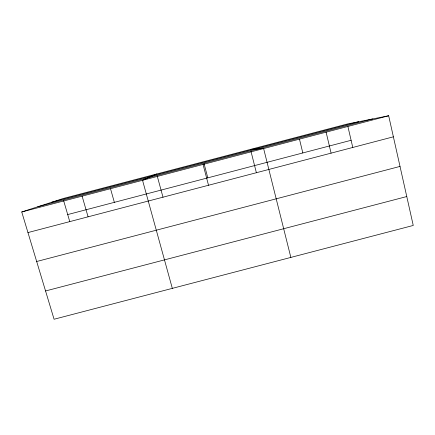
<?xml version="1.0" encoding="UTF-8"?>
<svg xmlns="http://www.w3.org/2000/svg" width="435" height="435" viewBox="0 0 435 435"><rect width="100%" height="100%" fill="white"/><g stroke="black" fill="none" stroke-linecap="round" stroke-linejoin="round"><path stroke-width="0.65" d="M156.665 173.989L142.544 180.302L172.325 288.361M21.75 211.975L63.021 198.55L347.315 123.991L388.667 115.759L413.25 225.455L54.076 319.241L21.75 211.975L388.667 115.759M51.618 202.259L358.734 121.718M37.785 206.761L372.594 118.962M67.708 214.569L351.105 140.293M27.954 232.573L393.387 136.818M36.676 261.506L400.021 166.415M45.555 290.971L406.774 196.549M250.478 149.39L263.626 148.552L290.852 257.417M63.586 200.47L69.779 221.66M82.112 196.147L88.077 216.82M110.55 188.844L114.361 202.34M157.193 175.925L163 197.234M203.047 164.435L208.523 185.261M204.058 163.636L207.794 177.855M250.973 151.331L256.389 172.766M299.503 139.298L302.82 152.946M326.109 132.164L331.084 153.147M347.924 126.601L352.785 147.508"/></g></svg>
